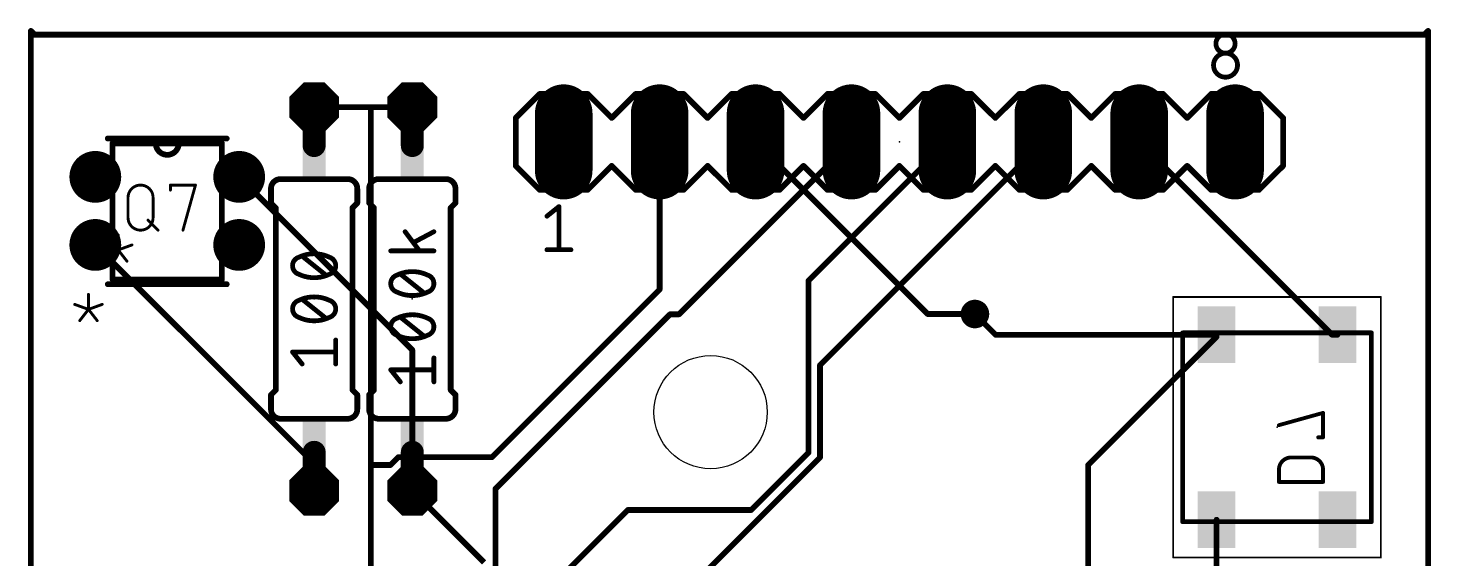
# Model space of a CAD drawing. Extents: x -0.1 to 37.1, y -0.3 to 91.6.
# Drawn here: x -0.08 to 37.08, y 77.51 to 91.58 of the extents above; entities that cross this region are included whole.
import ezdxf

# ---------------------------------------------------------------- set-up
doc = ezdxf.new("R2010")
doc.units = 0
for name, color, linetype in [('1', 12, 'CONTINUOUS'), ('16', 132, 'CONTINUOUS'), ('17', 110, 'CONTINUOUS'), ('18', 110, 'CONTINUOUS'), ('20', 31, 'CONTINUOUS'), ('21', 253, 'CONTINUOUS'), ('22', 253, 'CONTINUOUS'), ('23', 53, 'CONTINUOUS'), ('24', 53, 'CONTINUOUS'), ('26', 253, 'CONTINUOUS'), ('27', 253, 'CONTINUOUS'), ('40', 132, 'CONTINUOUS'), ('51', 253, 'CONTINUOUS'), ('52', 253, 'CONTINUOUS')]:
    doc.layers.add(name, color=color, linetype=linetype)

# ---------------------------------------------------------------- blocks, each defined once
blk = doc.blocks.new('RECT')
blk.add_solid([(-0.5, -0.5), (0.5, -0.5), (-0.5, 0.5), (0.5, 0.5)])
blk = doc.blocks.new('ROUNDP')
at = {"const_width": 0.5}
blk.add_lwpolyline([(0, -0.25, 1), (0, 0.25, 1), (0, -0.25)], format="xyb", dxfattribs=at)
blk = doc.blocks.new('OCTAGONP')
at = {"const_width": 0.5}
blk.add_lwpolyline([(-0.25, -0.1036), (-0.25, 0.1036), (-0.1036, 0.25), (0.1036, 0.25), (0.25, 0.1036), (0.25, -0.1036), (0.1036, -0.25), (-0.1036, -0.25), (-0.25, -0.1036), (-0.25, 0.1036)], dxfattribs=at)
blk = doc.blocks.new('LONGP100')
at = {"const_width": 1}
blk.add_lwpolyline([(-0.5, 0), (0.5, 0)], dxfattribs=at)
at = {"const_width": 0.5}
for points in [[(-0.5, 0.25, 1), (-0.5, -0.25)], [(0.5, -0.25, 1), (0.5, 0.25)]]:
    blk.add_lwpolyline(points, format="xyb", dxfattribs=at)
blk = doc.blocks.new('ROUNDV')
at = {"const_width": 0.5}
blk.add_lwpolyline([(0, -0.25, 1), (0, 0.25, 1), (0, -0.25)], format="xyb", dxfattribs=at)

msp = doc.modelspace()

# ---------------------------------------------------------------- linework, layer by layer
at = {"layer": '1', "const_width": 0.1524}
for points in [[(0, 91.4), (36.9, 91.4)], [(0, 0), (0, 91.4)], [(36.9, 91.4), (37, 91.5)], [(37, 91.5), (37, 0)], [(23.75, 84), (19.19, 88.56)], [(5.515, 87.6334), (10.1, 83.0484)], [(1.705, 85.83), (7.5, 80.035)], [(25, 84), (23.75, 84)], [(10.1, 83.0484), (10.1, 79.32)], [(7.5, 80.035), (7.5, 79.32)]]:
    msp.add_lwpolyline(points, dxfattribs=at)
at = {"layer": '1', "const_width": 0.0762}
for points in [[(0, 91.4381, 1), (0, 91.3619)], [(0.0381, 91.4, 1), (-0.0381, 91.4)], [(36.8731, 91.4269, 1), (36.9269, 91.3731)], [(36.9, 91.3619, 1), (36.9, 91.4381)], [(37.0381, 91.5, 1), (36.9619, 91.5)], [(37.0269, 91.4731, 1), (36.9731, 91.5269)], [(19.2169, 88.5869, 1), (19.1631, 88.5331)], [(5.5419, 87.6603, 1), (5.4881, 87.6065)], [(1.7319, 85.8569, 1), (1.6781, 85.8031)], [(23.75, 84.0381, 1), (23.75, 83.9619)], [(23.7231, 83.9731, 1), (23.7769, 84.0269)], [(25, 83.9619, 1), (25, 84.0381)], [(10.1381, 83.0484, 1), (10.0619, 83.0484)], [(10.0731, 83.0215, 1), (10.1269, 83.0753)], [(7.5381, 80.035, 1), (7.4619, 80.035)], [(7.4731, 80.0081, 1), (7.5269, 80.0619)], [(7.4619, 79.32, 1), (7.5381, 79.32)], [(10.0619, 79.32, 1), (10.1381, 79.32)]]:
    msp.add_lwpolyline(points, format="xyb", dxfattribs=at)
at = {"layer": '16', "const_width": 0.1524}
for points in [[(0.1, 91.4), (0, 91.5)], [(0, 91.5), (0, 0)], [(37, 91.4), (0.1, 91.4)], [(37, 0), (37, 91.4)], [(7.5, 89.48), (9, 89.48)], [(9, 89.48), (10.1, 89.48)], [(9, 80), (9, 89.48)], [(16.65, 88.56), (16.65, 84.65)], [(21.73, 88.56), (17.1622, 83.9922)], [(24.27, 88.56), (20.5922, 84.8822)], [(26.81, 88.56), (20.897, 82.647)], [(34.46, 83.45), (29.35, 88.56)], [(16.65, 84.65), (12.209, 80.209)], [(20.5922, 84.8822), (20.5922, 80.3263)], [(16.9263, 83.9922), (12.3037, 79.3696)], [(17.1622, 83.9922), (16.9263, 83.9922)], [(25.55, 83.45), (25, 84)], [(31.4, 83.45), (25.55, 83.45)], [(28, 80), (31.4, 83.4)], [(31.4, 83.4), (31.4, 83.45)], [(34.6, 83.45), (34.46, 83.45)], [(20.897, 82.647), (20.897, 80.2)], [(9.7318, 80.209), (9.5228, 80)], [(12.209, 80.209), (9.7318, 80.209)], [(20.897, 80.2), (15.18, 74.483)], [(20.5922, 80.3263), (19.0737, 78.8078)], [(9, 76.58), (9, 80)], [(9.5228, 80), (9, 80)], [(28, 74.85), (28, 80)], [(11.9989, 77.4211), (10.1, 79.32)], [(12.3037, 79.3696), (12.3037, 53)], [(15.8078, 78.8078), (13, 76)], [(19.0737, 78.8078), (15.8078, 78.8078)], [(31.4, 78.55), (31.4, 76.6)]]:
    msp.add_lwpolyline(points, dxfattribs=at)
at = {"layer": '16', "const_width": 0.0762}
for points in [[(0.0381, 91.5, 1), (-0.0381, 91.5)], [(0.0269, 91.5269, 1), (-0.0269, 91.4731)], [(0.1, 91.4381, 1), (0.1, 91.3619)], [(0.0731, 91.3731, 1), (0.1269, 91.4269)], [(37.0381, 91.4, 1), (36.9619, 91.4)], [(37, 91.3619, 1), (37, 91.4381)], [(7.5, 89.5181, 1), (7.5, 89.4419)], [(9, 89.5181, 1), (9, 89.4419)], [(9.0381, 89.48, 1), (8.9619, 89.48)], [(9, 89.4419, 1), (9, 89.5181)], [(10.1, 89.4419, 1), (10.1, 89.5181)], [(16.6881, 88.56, 1), (16.6119, 88.56)], [(21.7569, 88.5331, 1), (21.7031, 88.5869)], [(24.2969, 88.5331, 1), (24.2431, 88.5869)], [(26.8369, 88.5331, 1), (26.7831, 88.5869)], [(29.3769, 88.5869, 1), (29.3231, 88.5331)], [(16.6769, 84.6231, 1), (16.6231, 84.6769)], [(20.6303, 84.8822, 1), (20.5541, 84.8822)], [(20.5653, 84.9091, 1), (20.6191, 84.8553)], [(16.6119, 84.65, 1), (16.6881, 84.65)], [(16.9263, 84.0303, 1), (16.9263, 83.9541)], [(16.9532, 83.9653, 1), (16.8993, 84.0191)], [(17.1353, 84.0191, 1), (17.1891, 83.9653)], [(17.1622, 83.9541, 1), (17.1622, 84.0303)], [(25.0269, 84.0269, 1), (24.9731, 83.9731)], [(25.55, 83.4881, 1), (25.55, 83.4119)], [(25.5231, 83.4231, 1), (25.5769, 83.4769)], [(31.4381, 83.45, 1), (31.3619, 83.45)], [(31.3619, 83.4, 1), (31.4381, 83.4)], [(31.4269, 83.3731, 1), (31.3731, 83.4269)], [(31.4, 83.4119, 1), (31.4, 83.4881)], [(34.46, 83.4881, 1), (34.46, 83.4119)], [(34.4331, 83.4231, 1), (34.4869, 83.4769)], [(34.6, 83.4119, 1), (34.6, 83.4881)], [(20.9351, 82.647, 1), (20.8589, 82.647)], [(20.8701, 82.6739, 1), (20.9239, 82.6201)], [(9.7318, 80.2471, 1), (9.7318, 80.1709)], [(9.7587, 80.1821, 1), (9.7048, 80.2359)], [(12.1821, 80.2359, 1), (12.2359, 80.1821)], [(12.209, 80.1709, 1), (12.209, 80.2471)], [(20.5541, 80.3263, 1), (20.6303, 80.3263)], [(20.6191, 80.2993, 1), (20.5653, 80.3532)], [(20.9239, 80.1731, 1), (20.8701, 80.227)], [(9.0381, 80, 1), (8.9619, 80)], [(9, 80.0381, 1), (9, 79.9619)], [(8.9619, 80, 1), (9.0381, 80)], [(9.4958, 80.0269, 1), (9.5497, 79.9731)], [(9.5228, 79.9619, 1), (9.5228, 80.0381)], [(20.8589, 80.2, 1), (20.9351, 80.2)], [(28.0381, 80, 1), (27.9619, 80)], [(27.9731, 80.0269, 1), (28.0269, 79.9731)], [(10.1269, 79.3469, 1), (10.0731, 79.2931)], [(12.3418, 79.3696, 1), (12.2656, 79.3696)], [(12.2768, 79.3966, 1), (12.3306, 79.3427)], [(15.8078, 78.8459, 1), (15.8078, 78.7697)], [(15.8347, 78.7809, 1), (15.7809, 78.8347)], [(19.0468, 78.8347, 1), (19.1007, 78.7809)], [(19.0737, 78.7697, 1), (19.0737, 78.8459)], [(31.4381, 78.55, 1), (31.3619, 78.55)]]:
    msp.add_lwpolyline(points, format="xyb", dxfattribs=at)
at = {"layer": '20'}
for p, q in [((37, 91.4), (0, 91.4)), ((0, 91.4), (0, 0)), ((37, 0), (37, 91.4))]:
    msp.add_line(p, q, dxfattribs=at)
msp.add_circle((18, 81.4), 1.5, dxfattribs=at)
at = {"layer": '21'}
for points, const_width in [([(31.89, 91.1635, 1), (31.382, 91.1635)], 0.127), ([(31.382, 91.1635, 1), (31.89, 91.1635)], 0.127), ([(31.4138, 91.1635, 1), (31.3503, 91.1635)], 0.0635), ([(31.3503, 91.1635, 1), (31.4138, 91.1635)], 0.0635), ([(31.9217, 91.1635, 1), (31.8583, 91.1635)], 0.0635), ([(31.8583, 91.1635, 1), (31.9217, 91.1635)], 0.0635), ([(31.9535, 90.592, 1), (31.3185, 90.592)], 0.127), ([(31.3185, 90.592, 1), (31.9535, 90.592)], 0.127), ([(31.3502, 90.592, 1), (31.2868, 90.592)], 0.0635), ([(31.9853, 90.592, 1), (31.9218, 90.592)], 0.0635), ([(31.2868, 90.592, 1), (31.3502, 90.592)], 0.0635), ([(31.9218, 90.592, 1), (31.9853, 90.592)], 0.0635), ([(13.475, 89.8681, 1), (13.475, 89.7919)], 0.0762), ([(13.5019, 89.8031, 1), (13.4481, 89.8569)], 0.0762), ([(14.7719, 89.8569, 1), (14.7181, 89.8031)], 0.0762), ([(14.745, 89.7919, 1), (14.745, 89.8681)], 0.0762), ([(16.015, 89.8681, 1), (16.015, 89.7919)], 0.0762), ([(16.0419, 89.8031, 1), (15.9881, 89.8569)], 0.0762), ([(17.3119, 89.8569, 1), (17.2581, 89.8031)], 0.0762), ([(17.285, 89.7919, 1), (17.285, 89.8681)], 0.0762), ([(18.555, 89.8681, 1), (18.555, 89.7919)], 0.0762), ([(18.5819, 89.8031, 1), (18.5281, 89.8569)], 0.0762), ([(19.8519, 89.8569, 1), (19.7981, 89.8031)], 0.0762), ([(19.825, 89.7919, 1), (19.825, 89.8681)], 0.0762), ([(21.095, 89.8681, 1), (21.095, 89.7919)], 0.0762), ([(21.1219, 89.8031, 1), (21.0681, 89.8569)], 0.0762), ([(22.3919, 89.8569, 1), (22.3381, 89.8031)], 0.0762), ([(22.365, 89.7919, 1), (22.365, 89.8681)], 0.0762), ([(23.635, 89.8681, 1), (23.635, 89.7919)], 0.0762), ([(23.6619, 89.8031, 1), (23.6081, 89.8569)], 0.0762), ([(24.9319, 89.8569, 1), (24.8781, 89.8031)], 0.0762), ([(24.905, 89.7919, 1), (24.905, 89.8681)], 0.0762), ([(26.175, 89.8681, 1), (26.175, 89.7919)], 0.0762), ([(26.2019, 89.8031, 1), (26.1481, 89.8569)], 0.0762), ([(27.4719, 89.8569, 1), (27.4181, 89.8031)], 0.0762), ([(27.445, 89.7919, 1), (27.445, 89.8681)], 0.0762), ([(28.715, 89.8681, 1), (28.715, 89.7919)], 0.0762), ([(28.7419, 89.8031, 1), (28.6881, 89.8569)], 0.0762), ([(30.0119, 89.8569, 1), (29.9581, 89.8031)], 0.0762), ([(29.985, 89.7919, 1), (29.985, 89.8681)], 0.0762), ([(31.255, 89.8681, 1), (31.255, 89.7919)], 0.0762), ([(31.2819, 89.8031, 1), (31.2281, 89.8569)], 0.0762), ([(32.5519, 89.8569, 1), (32.4981, 89.8031)], 0.0762), ([(32.525, 89.7919, 1), (32.525, 89.8681)], 0.0762), ([(12.8781, 89.195, 1), (12.8019, 89.195)], 0.0762), ([(12.8131, 89.2219, 1), (12.8669, 89.1681)], 0.0762), ([(15.3531, 89.2219, 1), (15.4069, 89.1681)], 0.0762), ([(15.3531, 89.1681, 1), (15.4069, 89.2219)], 0.0762), ([(17.8931, 89.2219, 1), (17.9469, 89.1681)], 0.0762), ([(17.8931, 89.1681, 1), (17.9469, 89.2219)], 0.0762), ([(20.4331, 89.2219, 1), (20.4869, 89.1681)], 0.0762), ([(20.4331, 89.1681, 1), (20.4869, 89.2219)], 0.0762), ([(22.9731, 89.2219, 1), (23.0269, 89.1681)], 0.0762), ([(22.9731, 89.1681, 1), (23.0269, 89.2219)], 0.0762), ([(25.5131, 89.2219, 1), (25.5669, 89.1681)], 0.0762), ([(25.5131, 89.1681, 1), (25.5669, 89.2219)], 0.0762), ([(28.0531, 89.2219, 1), (28.1069, 89.1681)], 0.0762), ([(28.0531, 89.1681, 1), (28.1069, 89.2219)], 0.0762), ([(30.5931, 89.2219, 1), (30.6469, 89.1681)], 0.0762), ([(30.5931, 89.1681, 1), (30.6469, 89.2219)], 0.0762), ([(33.1981, 89.195, 1), (33.1219, 89.195)], 0.0762), ([(33.1331, 89.1681, 1), (33.1869, 89.2219)], 0.0762), ([(2.0352, 88.6875, 1), (2.0352, 88.6113)], 0.0762), ([(5.1848, 88.6113, 1), (5.1848, 88.6875)], 0.0762), ([(12.8019, 87.925, 1), (12.8781, 87.925)], 0.0762), ([(12.8669, 87.9519, 1), (12.8131, 87.8981)], 0.0762), ([(15.4069, 87.9519, 1), (15.3531, 87.8981)], 0.0762), ([(15.4069, 87.8981, 1), (15.3531, 87.9519)], 0.0762), ([(17.9469, 87.9519, 1), (17.8931, 87.8981)], 0.0762), ([(17.9469, 87.8981, 1), (17.8931, 87.9519)], 0.0762), ([(20.4869, 87.9519, 1), (20.4331, 87.8981)], 0.0762), ([(20.4869, 87.8981, 1), (20.4331, 87.9519)], 0.0762), ([(23.0269, 87.9519, 1), (22.9731, 87.8981)], 0.0762), ([(23.0269, 87.8981, 1), (22.9731, 87.9519)], 0.0762), ([(25.5669, 87.9519, 1), (25.5131, 87.8981)], 0.0762), ([(25.5669, 87.8981, 1), (25.5131, 87.9519)], 0.0762), ([(28.1069, 87.9519, 1), (28.0531, 87.8981)], 0.0762), ([(28.1069, 87.8981, 1), (28.0531, 87.9519)], 0.0762), ([(30.6469, 87.9519, 1), (30.5931, 87.8981)], 0.0762), ([(30.6469, 87.8981, 1), (30.5931, 87.9519)], 0.0762), ([(33.1219, 87.925, 1), (33.1981, 87.925)], 0.0762), ([(33.1869, 87.8981, 1), (33.1331, 87.9519)], 0.0762), ([(6.611, 87.575, 0.4142), (6.357, 87.321)], 0.1524), ([(6.3951, 87.321, 1), (6.3189, 87.321)], 0.0762), ([(6.3189, 87.321, 1), (6.3951, 87.321)], 0.0762), ([(6.611, 87.6131, 1), (6.611, 87.5369)], 0.0762), ([(6.611, 87.5369, 1), (6.611, 87.6131)], 0.0762), ([(8.643, 87.321, 0.4142), (8.389, 87.575)], 0.1524), ([(8.389, 87.6131, 1), (8.389, 87.5369)], 0.0762), ([(8.389, 87.5369, 1), (8.389, 87.6131)], 0.0762), ([(8.6811, 87.321, 1), (8.6049, 87.321)], 0.0762), ([(8.6049, 87.321, 1), (8.6811, 87.321)], 0.0762), ([(9.211, 87.575, 0.4142), (8.957, 87.321)], 0.1524), ([(8.9951, 87.321, 1), (8.9189, 87.321)], 0.0762), ([(8.9189, 87.321, 1), (8.9951, 87.321)], 0.0762), ([(9.211, 87.6131, 1), (9.211, 87.5369)], 0.0762), ([(9.211, 87.5369, 1), (9.211, 87.6131)], 0.0762), ([(11.243, 87.321, 0.4142), (10.989, 87.575)], 0.1524), ([(10.989, 87.6131, 1), (10.989, 87.5369)], 0.0762), ([(10.989, 87.5369, 1), (10.989, 87.6131)], 0.0762), ([(11.2811, 87.321, 1), (11.2049, 87.321)], 0.0762), ([(11.2049, 87.321, 1), (11.2811, 87.321)], 0.0762), ([(13.475, 87.3281, 1), (13.475, 87.2519)], 0.0762), ([(13.4481, 87.2631, 1), (13.5019, 87.3169)], 0.0762), ([(14.7181, 87.3169, 1), (14.7719, 87.2631)], 0.0762), ([(14.745, 87.2519, 1), (14.745, 87.3281)], 0.0762), ([(16.015, 87.3281, 1), (16.015, 87.2519)], 0.0762), ([(15.9881, 87.2631, 1), (16.0419, 87.3169)], 0.0762), ([(17.2581, 87.3169, 1), (17.3119, 87.2631)], 0.0762), ([(17.285, 87.2519, 1), (17.285, 87.3281)], 0.0762), ([(18.555, 87.3281, 1), (18.555, 87.2519)], 0.0762), ([(18.5281, 87.2631, 1), (18.5819, 87.3169)], 0.0762), ([(19.7981, 87.3169, 1), (19.8519, 87.2631)], 0.0762), ([(19.825, 87.2519, 1), (19.825, 87.3281)], 0.0762), ([(21.095, 87.3281, 1), (21.095, 87.2519)], 0.0762), ([(21.0681, 87.2631, 1), (21.1219, 87.3169)], 0.0762), ([(22.3381, 87.3169, 1), (22.3919, 87.2631)], 0.0762), ([(22.365, 87.2519, 1), (22.365, 87.3281)], 0.0762), ([(23.635, 87.3281, 1), (23.635, 87.2519)], 0.0762), ([(23.6081, 87.2631, 1), (23.6619, 87.3169)], 0.0762), ([(24.8781, 87.3169, 1), (24.9319, 87.2631)], 0.0762), ([(24.905, 87.2519, 1), (24.905, 87.3281)], 0.0762), ([(26.175, 87.3281, 1), (26.175, 87.2519)], 0.0762), ([(26.1481, 87.2631, 1), (26.2019, 87.3169)], 0.0762), ([(27.4181, 87.3169, 1), (27.4719, 87.2631)], 0.0762), ([(27.445, 87.2519, 1), (27.445, 87.3281)], 0.0762), ([(28.715, 87.3281, 1), (28.715, 87.2519)], 0.0762), ([(28.6881, 87.2631, 1), (28.7419, 87.3169)], 0.0762), ([(29.9581, 87.3169, 1), (30.0119, 87.2631)], 0.0762), ([(29.985, 87.2519, 1), (29.985, 87.3281)], 0.0762), ([(31.255, 87.3281, 1), (31.255, 87.2519)], 0.0762), ([(31.2281, 87.2631, 1), (31.2819, 87.3169)], 0.0762), ([(32.4981, 87.3169, 1), (32.5519, 87.2631)], 0.0762), ([(32.525, 87.2519, 1), (32.525, 87.3281)], 0.0762), ([(6.3189, 86.94, 1), (6.3951, 86.94)], 0.0762), ([(6.3839, 86.9669, 1), (6.3301, 86.9131)], 0.0762), ([(8.6049, 86.94, 1), (8.6811, 86.94)], 0.0762), ([(8.6699, 86.9131, 1), (8.6161, 86.9669)], 0.0762), ([(8.9189, 86.94, 1), (8.9951, 86.94)], 0.0762), ([(8.9839, 86.9669, 1), (8.9301, 86.9131)], 0.0762), ([(11.2049, 86.94, 1), (11.2811, 86.94)], 0.0762), ([(11.2699, 86.9131, 1), (11.2161, 86.9669)], 0.0762), ([(6.5221, 86.813, 1), (6.4459, 86.813)], 0.0762), ([(6.4571, 86.7861, 1), (6.5109, 86.8399)], 0.0762), ([(8.5541, 86.813, 1), (8.4779, 86.813)], 0.0762), ([(8.4891, 86.8399, 1), (8.5429, 86.7861)], 0.0762), ([(9.1221, 86.813, 1), (9.0459, 86.813)], 0.0762), ([(9.0571, 86.7861, 1), (9.1109, 86.8399)], 0.0762), ([(11.1541, 86.813, 1), (11.0779, 86.813)], 0.0762), ([(11.0891, 86.8399, 1), (11.1429, 86.7861)], 0.0762), ([(13.6457, 86.6163, 1), (13.6853, 86.5667)], 0.0635), ([(14.0148, 86.8455, 1), (13.9512, 86.8455)], 0.0635), ([(14.0028, 86.8207, 1), (13.9632, 86.8703)], 0.0635), ([(13.6655, 85.7343, 1), (13.6655, 85.6707)], 0.0635), ([(13.9512, 85.7025, 1), (14.0148, 85.7025)], 0.0635), ([(14.3005, 85.6707, 1), (14.3005, 85.7343)], 0.0635), ([(2.0352, 84.8267, 1), (2.0352, 84.7505)], 0.0762), ([(5.1848, 84.7505, 1), (5.1848, 84.8267)], 0.0762), ([(1.5427, 84.5205, 1), (1.5046, 84.5205)], 0.0381), ([(1.1654, 84.2731, 1), (1.1524, 84.2373)], 0.0381), ([(1.5046, 84.1226, 1), (1.5427, 84.1226)], 0.0381), ([(1.5387, 84.1342, 1), (1.5086, 84.1109)], 0.0381), ([(1.5172, 84.1405, 1), (1.5302, 84.1047)], 0.0381), ([(1.5387, 84.1109, 1), (1.5086, 84.1342)], 0.0381), ([(1.5172, 84.1047, 1), (1.5302, 84.1405)], 0.0381), ([(1.895, 84.2373, 1), (1.8819, 84.2731)], 0.0381), ([(1.2765, 83.8358, 1), (1.3066, 83.8124)], 0.0381), ([(1.7408, 83.8124, 1), (1.7708, 83.8358)], 0.0381), ([(6.3951, 81.86, 1), (6.3189, 81.86)], 0.0762), ([(6.3301, 81.8869, 1), (6.3839, 81.8331)], 0.0762), ([(6.4459, 81.987, 1), (6.5221, 81.987)], 0.0762), ([(6.5109, 81.9601, 1), (6.4571, 82.0139)], 0.0762), ([(8.4779, 81.987, 1), (8.5541, 81.987)], 0.0762), ([(8.5429, 82.0139, 1), (8.4891, 81.9601)], 0.0762), ([(8.6811, 81.86, 1), (8.6049, 81.86)], 0.0762), ([(8.6161, 81.8331, 1), (8.6699, 81.8869)], 0.0762), ([(8.9951, 81.86, 1), (8.9189, 81.86)], 0.0762), ([(8.9301, 81.8869, 1), (8.9839, 81.8331)], 0.0762), ([(9.0459, 81.987, 1), (9.1221, 81.987)], 0.0762), ([(9.1109, 81.9601, 1), (9.0571, 82.0139)], 0.0762), ([(11.0779, 81.987, 1), (11.1541, 81.987)], 0.0762), ([(11.1429, 82.0139, 1), (11.0891, 81.9601)], 0.0762), ([(11.2811, 81.86, 1), (11.2049, 81.86)], 0.0762), ([(11.2161, 81.8331, 1), (11.2699, 81.8869)], 0.0762), ([(6.357, 81.479, 0.4142), (6.611, 81.225)], 0.1524), ([(6.3951, 81.479, 1), (6.3189, 81.479)], 0.0762), ([(6.3189, 81.479, 1), (6.3951, 81.479)], 0.0762), ([(8.389, 81.225, 0.4142), (8.643, 81.479)], 0.1524), ([(8.6811, 81.479, 1), (8.6049, 81.479)], 0.0762), ([(8.6049, 81.479, 1), (8.6811, 81.479)], 0.0762), ([(8.957, 81.479, 0.4142), (9.211, 81.225)], 0.1524), ([(8.9951, 81.479, 1), (8.9189, 81.479)], 0.0762), ([(8.9189, 81.479, 1), (8.9951, 81.479)], 0.0762), ([(10.989, 81.225, 0.4142), (11.243, 81.479)], 0.1524), ([(11.2811, 81.479, 1), (11.2049, 81.479)], 0.0762), ([(11.2049, 81.479, 1), (11.2811, 81.479)], 0.0762), ([(6.611, 81.2631, 1), (6.611, 81.1869)], 0.0762), ([(6.611, 81.1869, 1), (6.611, 81.2631)], 0.0762), ([(8.389, 81.2631, 1), (8.389, 81.1869)], 0.0762), ([(8.389, 81.1869, 1), (8.389, 81.2631)], 0.0762), ([(9.211, 81.2631, 1), (9.211, 81.1869)], 0.0762), ([(9.211, 81.1869, 1), (9.211, 81.2631)], 0.0762), ([(10.989, 81.2631, 1), (10.989, 81.1869)], 0.0762), ([(10.989, 81.1869, 1), (10.989, 81.2631)], 0.0762)]:
    msp.add_lwpolyline(points, format="xyb", dxfattribs=dict(at, const_width=const_width))
for points, const_width in [([(13.475, 89.83), (12.84, 89.195)], 0.1524), ([(13.475, 89.83), (14.745, 89.83)], 0.1524), ([(14.745, 89.83), (15.38, 89.195)], 0.1524), ([(15.38, 89.195), (16.015, 89.83)], 0.1524), ([(16.015, 89.83), (17.285, 89.83)], 0.1524), ([(17.285, 89.83), (17.92, 89.195)], 0.1524), ([(17.92, 89.195), (18.555, 89.83)], 0.1524), ([(18.555, 89.83), (19.825, 89.83)], 0.1524), ([(19.825, 89.83), (20.46, 89.195)], 0.1524), ([(21.095, 89.83), (20.46, 89.195)], 0.1524), ([(21.095, 89.83), (22.365, 89.83)], 0.1524), ([(22.365, 89.83), (23, 89.195)], 0.1524), ([(23.635, 89.83), (23, 89.195)], 0.1524), ([(23.635, 89.83), (24.905, 89.83)], 0.1524), ([(24.905, 89.83), (25.54, 89.195)], 0.1524), ([(25.54, 89.195), (26.175, 89.83)], 0.1524), ([(26.175, 89.83), (27.445, 89.83)], 0.1524), ([(27.445, 89.83), (28.08, 89.195)], 0.1524), ([(28.08, 89.195), (28.715, 89.83)], 0.1524), ([(28.715, 89.83), (29.985, 89.83)], 0.1524), ([(29.985, 89.83), (30.62, 89.195)], 0.1524), ([(31.255, 89.83), (30.62, 89.195)], 0.1524), ([(31.255, 89.83), (32.525, 89.83)], 0.1524), ([(32.525, 89.83), (33.16, 89.195)], 0.1524), ([(12.84, 89.195), (12.84, 87.925)], 0.1524), ([(33.16, 89.195), (33.16, 87.925)], 0.1524), ([(5.1848, 88.6494), (2.0352, 88.6494)], 0.1524), ([(12.84, 87.925), (13.475, 87.29)], 0.1524), ([(15.38, 87.925), (14.745, 87.29)], 0.1524), ([(16.015, 87.29), (15.38, 87.925)], 0.1524), ([(17.92, 87.925), (17.285, 87.29)], 0.1524), ([(18.555, 87.29), (17.92, 87.925)], 0.1524), ([(20.46, 87.925), (19.825, 87.29)], 0.1524), ([(20.46, 87.925), (21.095, 87.29)], 0.1524), ([(23, 87.925), (22.365, 87.29)], 0.1524), ([(23, 87.925), (23.635, 87.29)], 0.1524), ([(25.54, 87.925), (24.905, 87.29)], 0.1524), ([(26.175, 87.29), (25.54, 87.925)], 0.1524), ([(28.08, 87.925), (27.445, 87.29)], 0.1524), ([(28.715, 87.29), (28.08, 87.925)], 0.1524), ([(30.62, 87.925), (29.985, 87.29)], 0.1524), ([(30.62, 87.925), (31.255, 87.29)], 0.1524), ([(33.16, 87.925), (32.525, 87.29)], 0.1524), ([(6.357, 87.321), (6.357, 86.94)], 0.1524), ([(6.611, 87.575), (8.389, 87.575)], 0.1524), ([(8.643, 87.321), (8.643, 86.94)], 0.1524), ([(8.957, 87.321), (8.957, 86.94)], 0.1524), ([(10.989, 87.575), (9.211, 87.575)], 0.1524), ([(11.243, 87.321), (11.243, 86.94)], 0.1524), ([(14.745, 87.29), (13.475, 87.29)], 0.1524), ([(17.285, 87.29), (16.015, 87.29)], 0.1524), ([(19.825, 87.29), (18.555, 87.29)], 0.1524), ([(22.365, 87.29), (21.095, 87.29)], 0.1524), ([(24.905, 87.29), (23.635, 87.29)], 0.1524), ([(27.445, 87.29), (26.175, 87.29)], 0.1524), ([(29.985, 87.29), (28.715, 87.29)], 0.1524), ([(32.525, 87.29), (31.255, 87.29)], 0.1524), ([(6.484, 86.813), (6.357, 86.94)], 0.1524), ([(8.516, 86.813), (8.643, 86.94)], 0.1524), ([(9.084, 86.813), (8.957, 86.94)], 0.1524), ([(11.116, 86.813), (11.243, 86.94)], 0.1524), ([(6.484, 81.987), (6.484, 86.813)], 0.1524), ([(8.516, 81.987), (8.516, 86.813)], 0.1524), ([(9.084, 86.813), (9.084, 81.987)], 0.1524), ([(11.116, 86.813), (11.116, 81.987)], 0.1524), ([(13.6655, 86.5915), (13.983, 86.8455)], 0.127), ([(13.983, 86.8455), (13.983, 85.7025)], 0.127), ([(13.6655, 85.7025), (14.3005, 85.7025)], 0.127), ([(2.0352, 84.7886), (5.1848, 84.7886)], 0.1524), ([(1.5237, 84.5205), (1.5237, 84.1226)], 0.0762), ([(1.5237, 84.1226), (1.1589, 84.2552)], 0.0762), ([(1.2915, 83.8241), (1.5237, 84.1226)], 0.0762), ([(1.5237, 84.1226), (1.8884, 84.2552)], 0.0762), ([(1.5237, 84.1226), (1.7558, 83.8241)], 0.0762), ([(6.484, 81.987), (6.357, 81.86)], 0.1524), ([(6.357, 81.479), (6.357, 81.86)], 0.1524), ([(8.516, 81.987), (8.643, 81.86)], 0.1524), ([(8.643, 81.479), (8.643, 81.86)], 0.1524), ([(9.084, 81.987), (8.957, 81.86)], 0.1524), ([(8.957, 81.479), (8.957, 81.86)], 0.1524), ([(11.116, 81.987), (11.243, 81.86)], 0.1524), ([(11.243, 81.479), (11.243, 81.86)], 0.1524), ([(6.611, 81.225), (8.389, 81.225)], 0.1524), ([(10.989, 81.225), (9.211, 81.225)], 0.1524)]:
    msp.add_lwpolyline(points, dxfattribs=dict(at, const_width=const_width))
at = {"layer": '22', "const_width": 0.127}
for points in [[(30.5, 78.5), (30.5, 83.5)], [(32.2135, 83.5), (33.7865, 83.5)], [(35.5, 83.5), (35.5, 78.5)], [(32.2135, 78.5), (33.7865, 78.5)]]:
    msp.add_lwpolyline(points, dxfattribs=at)
at = {"layer": '22', "const_width": 0.0635}
for points in [[(30.5317, 83.5, 1), (30.4683, 83.5)], [(32.2135, 83.5318, 1), (32.2135, 83.4682)], [(33.7865, 83.4682, 1), (33.7865, 83.5318)], [(35.5318, 83.5, 1), (35.4682, 83.5)], [(30.4683, 78.5, 1), (30.5317, 78.5)], [(32.2135, 78.5318, 1), (32.2135, 78.4682)], [(33.7865, 78.4682, 1), (33.7865, 78.5318)], [(35.4682, 78.5, 1), (35.5318, 78.5)]]:
    msp.add_lwpolyline(points, format="xyb", dxfattribs=at)
at = {"layer": '23'}
for p in [(23, 88.56), (1.705, 85.83), (7.5, 84.4), (10.1, 84.4)]:
    msp.add_point(p, dxfattribs=at)
at = {"layer": '24'}
msp.add_point((33, 81), dxfattribs=at)
at = {"layer": '26', "const_width": 0.1016}
for points in [[(34.2192, 81.381), (33.0508, 81.0564)], [(34.2192, 80.7319), (34.2192, 81.381)], [(34.0894, 80.7319), (34.2192, 80.7319)], [(33.8946, 80.1999), (33.3754, 80.1999)], [(33.0508, 79.8754), (33.0508, 79.5508)], [(34.2192, 79.5508), (34.2192, 79.8754)], [(33.0508, 79.5508), (34.2192, 79.5508)]]:
    msp.add_lwpolyline(points, dxfattribs=at)
at = {"layer": '26'}
for points, const_width in [([(34.2446, 81.381, 1), (34.1938, 81.381)], 0.0508), ([(34.226, 81.3565, 1), (34.2124, 81.4055)], 0.0508), ([(33.044, 81.0809, 1), (33.0576, 81.032)], 0.0508), ([(34.0894, 80.7573, 1), (34.0894, 80.7065)], 0.0508), ([(34.1938, 80.7319, 1), (34.2446, 80.7319)], 0.0508), ([(34.2192, 80.7065, 1), (34.2192, 80.7573)], 0.0508), ([(33.3754, 80.1999, 0.4142), (33.0508, 79.8754)], 0.1016), ([(33.3754, 80.2253, 1), (33.3754, 80.1745)], 0.0508), ([(33.3754, 80.1745, 1), (33.3754, 80.2253)], 0.0508), ([(34.2192, 79.8754, 0.4142), (33.8946, 80.1999)], 0.1016), ([(33.8946, 80.2253, 1), (33.8946, 80.1745)], 0.0508), ([(33.8946, 80.1745, 1), (33.8946, 80.2253)], 0.0508), ([(33.0762, 79.8754, 1), (33.0254, 79.8754)], 0.0508), ([(33.0254, 79.8754, 1), (33.0762, 79.8754)], 0.0508), ([(34.2446, 79.8754, 1), (34.1938, 79.8754)], 0.0508), ([(34.1938, 79.8754, 1), (34.2446, 79.8754)], 0.0508), ([(33.0508, 79.5762, 1), (33.0508, 79.5254)], 0.0508), ([(33.0254, 79.5508, 1), (33.0762, 79.5508)], 0.0508), ([(34.1938, 79.5508, 1), (34.2446, 79.5508)], 0.0508), ([(34.2192, 79.5254, 1), (34.2192, 79.5762)], 0.0508)]:
    msp.add_lwpolyline(points, format="xyb", dxfattribs=dict(at, const_width=const_width))
at = {"layer": '27'}
for points, const_width in [([(3.2347, 87.0843, 1), (2.5715, 87.0843)], 0.0762), ([(3.7133, 87.4159, 1), (3.6752, 87.4159)], 0.0381), ([(3.6942, 87.435, 1), (3.6942, 87.3969)], 0.0381), ([(4.3758, 87.4108, 1), (4.3391, 87.421)], 0.0381), ([(4.3575, 87.3969, 1), (4.3575, 87.435)], 0.0381), ([(2.5906, 87.0843, 1), (2.5525, 87.0843)], 0.0381), ([(2.5525, 87.0843, 1), (2.5906, 87.0843)], 0.0381), ([(3.2538, 87.0843, 1), (3.2157, 87.0843)], 0.0381), ([(3.2157, 87.0843, 1), (3.2538, 87.0843)], 0.0381), ([(3.6752, 87.2833, 1), (3.7133, 87.2833)], 0.0381), ([(2.5905, 86.5537, 1), (2.5524, 86.5537)], 0.0381), ([(2.5715, 86.5537, 1), (3.2347, 86.5537)], 0.0762), ([(2.5525, 86.5537, 1), (2.5906, 86.5537)], 0.0381), ([(3.2538, 86.5537, 1), (3.2157, 86.5537)], 0.0381), ([(3.2157, 86.5537, 1), (3.2538, 86.5537)], 0.0381), ([(3.1155, 86.5009, 1), (3.0886, 86.4739)], 0.0381), ([(3.3539, 86.2086, 1), (3.3808, 86.2356)], 0.0381), ([(4.0075, 86.2272, 1), (4.0442, 86.217)], 0.0381), ([(9.9349, 86.1996, 1), (9.8841, 86.1615)], 0.0635), ([(10.6864, 86.1525, 1), (10.6566, 86.2086)], 0.0635), ([(10.1169, 85.9228, 1), (10.1466, 85.8667)], 0.0635), ([(7.0873, 85.5019, 0.3205), (6.9285, 85.2796)], 0.127), ([(7.0733, 85.5304, 1), (7.1012, 85.4733)], 0.0635), ([(7.5, 85.5971, 0.1139), (7.0873, 85.5019)], 0.127), ([(7.0975, 85.4718, 1), (7.077, 85.5319)], 0.0635), ([(7.2023, 85.5584, 1), (7.1627, 85.5088)], 0.0635), ([(7.9127, 85.5019, 0.1139), (7.5, 85.5971)], 0.127), ([(7.5, 85.6288, 1), (7.5, 85.5653)], 0.0635), ([(7.5, 85.5653, 1), (7.5, 85.6288)], 0.0635), ([(8.0715, 85.2796, 0.3205), (7.9127, 85.5019)], 0.127), ([(7.923, 85.5319, 1), (7.9025, 85.4718)], 0.0635), ([(7.8988, 85.4733, 1), (7.9267, 85.5304)], 0.0635), ([(9.5285, 85.7043, 1), (9.5285, 85.6408)], 0.0635), ([(10.2651, 85.6535, 1), (10.3159, 85.6916)], 0.0635), ([(10.6715, 85.6408, 1), (10.6715, 85.7043)], 0.0635), ([(6.9285, 85.2796, 0.3205), (7.0873, 85.0573)], 0.127), ([(6.9603, 85.2796, 1), (6.8968, 85.2796)], 0.0635), ([(6.8968, 85.2796, 1), (6.9603, 85.2796)], 0.0635), ([(7.1012, 85.0859, 1), (7.0733, 85.0288)], 0.0635), ([(7.0873, 85.0573, 0.1139), (7.5, 84.9621)], 0.127), ([(7.077, 85.0273, 1), (7.0975, 85.0874)], 0.0635), ([(7.5, 84.9621, 0.1139), (7.9127, 85.0573)], 0.127), ([(7.7977, 85.0008, 1), (7.8373, 85.0504)], 0.0635), ([(7.9127, 85.0573, 0.3205), (8.0715, 85.2796)], 0.127), ([(7.9025, 85.0874, 1), (7.923, 85.0273)], 0.0635), ([(7.9267, 85.0288, 1), (7.8988, 85.0859)], 0.0635), ([(8.1033, 85.2796, 1), (8.0397, 85.2796)], 0.0635), ([(8.0397, 85.2796, 1), (8.1033, 85.2796)], 0.0635), ([(9.6873, 85.0286, 0.3205), (9.5285, 84.8064)], 0.127), ([(9.6733, 85.0572, 1), (9.7012, 85.0001)], 0.0635), ([(10.1, 85.1239, 0.1139), (9.6873, 85.0286)], 0.127), ([(9.6975, 84.9986, 1), (9.677, 85.0587)], 0.0635), ([(9.8023, 85.0852, 1), (9.7627, 85.0356)], 0.0635), ([(10.5128, 85.0286, 0.1139), (10.1, 85.1239)], 0.127), ([(10.1, 85.1557, 1), (10.1, 85.0922)], 0.0635), ([(10.1, 85.0922, 1), (10.1, 85.1557)], 0.0635), ([(10.523, 85.0587, 1), (10.5025, 84.9986)], 0.0635), ([(10.6715, 84.8064, 0.3205), (10.5128, 85.0286)], 0.127), ([(10.4988, 85.0001, 1), (10.5267, 85.0572)], 0.0635), ([(7.5, 84.9939, 1), (7.5, 84.9304)], 0.0635), ([(7.5, 84.9304, 1), (7.5, 84.9939)], 0.0635), ([(9.5285, 84.8064, 0.3205), (9.6873, 84.5842)], 0.127), ([(9.5603, 84.8064, 1), (9.4968, 84.8064)], 0.0635), ([(9.4968, 84.8064, 1), (9.5603, 84.8064)], 0.0635), ([(10.5128, 84.5842, 0.3205), (10.6715, 84.8064)], 0.127), ([(10.7033, 84.8064, 1), (10.6397, 84.8064)], 0.0635), ([(10.6397, 84.8064, 1), (10.7033, 84.8064)], 0.0635), ([(7.0873, 84.3589, 0.3205), (6.9285, 84.1366)], 0.127), ([(7.0733, 84.3874, 1), (7.1012, 84.3303)], 0.0635), ([(7.5, 84.4541, 0.1139), (7.0873, 84.3589)], 0.127), ([(7.0975, 84.3288, 1), (7.077, 84.3889)], 0.0635), ([(7.2023, 84.4154, 1), (7.1627, 84.3658)], 0.0635), ([(7.5, 84.4859, 1), (7.5, 84.4224)], 0.0635), ([(7.9127, 84.3589, 0.1139), (7.5, 84.4541)], 0.127), ([(7.5, 84.4224, 1), (7.5, 84.4859)], 0.0635), ([(8.0715, 84.1366, 0.3205), (7.9127, 84.3589)], 0.127), ([(7.923, 84.3889, 1), (7.9025, 84.3288)], 0.0635), ([(7.8988, 84.3303, 1), (7.9267, 84.3874)], 0.0635), ([(9.7012, 84.6127, 1), (9.6733, 84.5556)], 0.0635), ([(9.6873, 84.5842, 0.1139), (10.1, 84.4889)], 0.127), ([(9.677, 84.5541, 1), (9.6975, 84.6142)], 0.0635), ([(10.1, 84.5207, 1), (10.1, 84.4571)], 0.0635), ([(10.1, 84.4889, 0.1139), (10.5128, 84.5842)], 0.127), ([(10.1, 84.4571, 1), (10.1, 84.5207)], 0.0635), ([(10.3977, 84.5276, 1), (10.4373, 84.5772)], 0.0635), ([(10.5025, 84.6142, 1), (10.523, 84.5541)], 0.0635), ([(10.5267, 84.5556, 1), (10.4988, 84.6127)], 0.0635), ([(6.9285, 84.1366, 0.3205), (7.0873, 83.9143)], 0.127), ([(6.9603, 84.1366, 1), (6.8968, 84.1366)], 0.0635), ([(6.8968, 84.1366, 1), (6.9603, 84.1366)], 0.0635), ([(7.1012, 83.9429, 1), (7.0733, 83.8858)], 0.0635), ([(7.0873, 83.9143, 0.1139), (7.5, 83.8191)], 0.127), ([(7.077, 83.8843, 1), (7.0975, 83.9444)], 0.0635), ([(7.5, 83.8191, 0.1139), (7.9127, 83.9143)], 0.127), ([(7.9127, 83.9143, 0.3205), (8.0715, 84.1366)], 0.127), ([(7.9025, 83.9444, 1), (7.923, 83.8843)], 0.0635), ([(7.9267, 83.8858, 1), (7.8988, 83.9429)], 0.0635), ([(8.1033, 84.1366, 1), (8.0397, 84.1366)], 0.0635), ([(8.0397, 84.1366, 1), (8.1033, 84.1366)], 0.0635), ([(10.1, 83.9809, 0.1139), (9.6873, 83.8856)], 0.127), ([(9.8023, 83.9422, 1), (9.7627, 83.8926)], 0.0635), ([(10.5128, 83.8856, 0.1139), (10.1, 83.9809)], 0.127), ([(10.1, 84.0127, 1), (10.1, 83.9492)], 0.0635), ([(10.1, 83.9492, 1), (10.1, 84.0127)], 0.0635), ([(7.5, 83.8509, 1), (7.5, 83.7874)], 0.0635), ([(7.5, 83.7874, 1), (7.5, 83.8509)], 0.0635), ([(7.7977, 83.8578, 1), (7.8373, 83.9074)], 0.0635), ([(9.6873, 83.8856, 0.3205), (9.5285, 83.6634)], 0.127), ([(9.5285, 83.6634, 0.3205), (9.6873, 83.4412)], 0.127), ([(9.5603, 83.6634, 1), (9.4968, 83.6634)], 0.0635), ([(9.4968, 83.6634, 1), (9.5603, 83.6634)], 0.0635), ([(9.6733, 83.9142, 1), (9.7012, 83.8571)], 0.0635), ([(9.6975, 83.8556, 1), (9.677, 83.9157)], 0.0635), ([(10.523, 83.9157, 1), (10.5025, 83.8556)], 0.0635), ([(10.6715, 83.6634, 0.3205), (10.5128, 83.8856)], 0.127), ([(10.5128, 83.4412, 0.3205), (10.6715, 83.6634)], 0.127), ([(10.4988, 83.8571, 1), (10.5267, 83.9142)], 0.0635), ([(10.7033, 83.6634, 1), (10.6397, 83.6634)], 0.0635), ([(10.6397, 83.6634, 1), (10.7033, 83.6634)], 0.0635), ([(8.1033, 83.3111, 1), (8.0397, 83.3111)], 0.0635), ([(9.7012, 83.4697, 1), (9.6733, 83.4126)], 0.0635), ([(9.6873, 83.4412, 0.1139), (10.1, 83.3459)], 0.127), ([(9.677, 83.4111, 1), (9.6975, 83.4712)], 0.0635), ([(10.1, 83.3777, 1), (10.1, 83.3141)], 0.0635), ([(10.1, 83.3459, 0.1139), (10.5128, 83.4412)], 0.127), ([(10.1, 83.3141, 1), (10.1, 83.3777)], 0.0635), ([(10.3977, 83.3846, 1), (10.4373, 83.4342)], 0.0635), ([(10.5025, 83.4712, 1), (10.523, 83.4111)], 0.0635), ([(10.5267, 83.4126, 1), (10.4988, 83.4697)], 0.0635), ([(6.9285, 83.0254, 1), (6.9285, 82.9618)], 0.0635), ([(6.9533, 83.0134, 1), (6.9037, 82.9738)], 0.0635), ([(8.0715, 82.9618, 1), (8.0715, 83.0254)], 0.0635), ([(10.7033, 82.8379, 1), (10.6397, 82.8379)], 0.0635), ([(7.1577, 82.6563, 1), (7.2073, 82.6959)], 0.0635), ([(8.0397, 82.6761, 1), (8.1033, 82.6761)], 0.0635), ([(9.5285, 82.5522, 1), (9.5285, 82.4887)], 0.0635), ([(9.5533, 82.5402, 1), (9.5037, 82.5006)], 0.0635), ([(10.6715, 82.4887, 1), (10.6715, 82.5522)], 0.0635), ([(9.7577, 82.1831, 1), (9.8073, 82.2227)], 0.0635), ([(10.6397, 82.2029, 1), (10.7033, 82.2029)], 0.0635)]:
    msp.add_lwpolyline(points, format="xyb", dxfattribs=dict(at, const_width=const_width))
for points, const_width in [([(3.6942, 87.2833), (3.6942, 87.4159)], 0.0762), ([(3.6942, 87.4159), (4.3575, 87.4159)], 0.0762), ([(4.3575, 87.4159), (4.0258, 86.2221)], 0.0762), ([(2.5715, 86.5537), (2.5715, 87.0843)], 0.0762), ([(3.2347, 87.0843), (3.2347, 86.5537)], 0.0762), ([(3.1021, 86.4874), (3.3674, 86.2221)], 0.0762), ([(9.9095, 86.1805), (10.2905, 85.6725)], 0.127), ([(10.6715, 86.1805), (10.1318, 85.8948)], 0.127), ([(7.8175, 85.0256), (7.1825, 85.5336)], 0.127), ([(10.6715, 85.6725), (9.5285, 85.6725)], 0.127), ([(10.4175, 84.5524), (9.7825, 85.0604)], 0.127), ([(7.8175, 83.8826), (7.1825, 84.3906)], 0.127), ([(10.4175, 83.4094), (9.7825, 83.9174)], 0.127), ([(8.0715, 82.6761), (8.0715, 83.3111)], 0.127), ([(7.1825, 82.6761), (6.9285, 82.9936)], 0.127), ([(6.9285, 82.9936), (8.0715, 82.9936)], 0.127), ([(10.6715, 82.2029), (10.6715, 82.8379)], 0.127), ([(9.7825, 82.2029), (9.5285, 82.5204)], 0.127), ([(9.5285, 82.5204), (10.6715, 82.5204)], 0.127)]:
    msp.add_lwpolyline(points, dxfattribs=dict(at, const_width=const_width))
at = {"layer": '40', "const_width": 0.05}
for points in [[(35.75, 84.45), (30.25, 84.45)], [(30.25, 84.45), (30.25, 77.55)], [(35.75, 77.55), (35.75, 84.45)], [(30.25, 77.55), (35.75, 77.55)]]:
    msp.add_lwpolyline(points, dxfattribs=at)
at = {"layer": '40', "const_width": 0.025}
for points in [[(30.25, 84.4625, 1), (30.25, 84.4375)], [(30.2625, 84.45, 1), (30.2375, 84.45)], [(35.7625, 84.45, 1), (35.7375, 84.45)], [(35.75, 84.4375, 1), (35.75, 84.4625)], [(30.25, 77.5625, 1), (30.25, 77.5375)], [(30.2375, 77.55, 1), (30.2625, 77.55)], [(35.7375, 77.55, 1), (35.7625, 77.55)], [(35.75, 77.5375, 1), (35.75, 77.5625)]]:
    msp.add_lwpolyline(points, format="xyb", dxfattribs=at)
at = {"layer": '51'}
for points, const_width in [([(7.5, 89.48), (7.5, 88.464)], 0.6096), ([(10.1, 89.48), (10.1, 88.464)], 0.6096), ([(3.3052, 88.5224), (2.1622, 88.5224)], 0.1524), ([(2.1622, 88.5224), (2.1622, 84.9156)], 0.1524), ([(3.9148, 88.5224), (3.3052, 88.5224)], 0.1524), ([(5.0578, 88.5224), (3.9148, 88.5224)], 0.1524), ([(5.0578, 84.9156), (5.0578, 88.5224)], 0.1524), ([(2.1622, 88.0652), (1.2732, 88.0652)], 0.1524), ([(1.2732, 88.0652), (1.2732, 87.2016)], 0.1524), ([(2.1622, 87.2016), (2.1622, 88.0652)], 0.1524), ([(5.0578, 88.0652), (5.0578, 87.2016)], 0.1524), ([(5.9468, 88.0652), (5.0578, 88.0652)], 0.1524), ([(5.9468, 87.2016), (5.9468, 88.0652)], 0.1524), ([(1.2732, 87.2016), (2.1622, 87.2016)], 0.1524), ([(5.0578, 87.2016), (5.9468, 87.2016)], 0.1524), ([(2.1622, 86.2618), (1.2732, 86.2618)], 0.1524), ([(1.2732, 86.2618), (1.2732, 85.3982)], 0.1524), ([(2.1622, 85.3982), (2.1622, 86.2618)], 0.1524), ([(5.0578, 86.2618), (5.0578, 85.3982)], 0.1524), ([(5.9468, 86.2618), (5.0578, 86.2618)], 0.1524), ([(5.9468, 85.3982), (5.9468, 86.2618)], 0.1524), ([(2.3111, 85.6974), (1.9463, 85.83)], 0.0762), ([(2.3111, 86.0953), (2.3111, 85.6974)], 0.0762), ([(2.3111, 85.6974), (2.6758, 85.83)], 0.0762), ([(1.2732, 85.3982), (2.1622, 85.3982)], 0.1524), ([(2.0789, 85.3989), (2.3111, 85.6974)], 0.0762), ([(2.3111, 85.6974), (2.5432, 85.3989)], 0.0762), ([(5.0578, 85.3982), (5.9468, 85.3982)], 0.1524), ([(2.1622, 84.9156), (5.0578, 84.9156)], 0.1524), ([(7.5, 79.32), (7.5, 80.336)], 0.6096), ([(10.1, 79.32), (10.1, 80.336)], 0.6096)]:
    msp.add_lwpolyline(points, dxfattribs=dict(at, const_width=const_width))
for points, const_width in [([(7.6524, 89.48, 1), (7.3476, 89.48)], 0.3048), ([(10.2524, 89.48, 1), (9.9476, 89.48)], 0.3048), ([(2.1622, 88.5605, 1), (2.1622, 88.4843)], 0.0762), ([(2.2003, 88.5224, 1), (2.1241, 88.5224)], 0.0762), ([(3.3052, 88.5605, 1), (3.3052, 88.4843)], 0.0762), ([(3.3052, 88.5224, 1), (3.9148, 88.5224)], 0.1524), ([(3.3433, 88.5224, 1), (3.2671, 88.5224)], 0.0762), ([(3.3052, 88.4843, 1), (3.3052, 88.5605)], 0.0762), ([(3.9148, 88.5605, 1), (3.9148, 88.4843)], 0.0762), ([(3.9529, 88.5224, 1), (3.8767, 88.5224)], 0.0762), ([(3.9148, 88.4843, 1), (3.9148, 88.5605)], 0.0762), ([(5.0959, 88.5224, 1), (5.0197, 88.5224)], 0.0762), ([(5.0578, 88.4843, 1), (5.0578, 88.5605)], 0.0762), ([(7.3476, 88.464, 1), (7.6524, 88.464)], 0.3048), ([(9.9476, 88.464, 1), (10.2524, 88.464)], 0.3048), ([(1.2732, 88.1033, 1), (1.2732, 88.0271)], 0.0762), ([(1.3113, 88.0652, 1), (1.2351, 88.0652)], 0.0762), ([(2.2003, 88.0652, 1), (2.1241, 88.0652)], 0.0762), ([(2.1622, 88.0271, 1), (2.1622, 88.1033)], 0.0762), ([(5.0959, 88.0652, 1), (5.0197, 88.0652)], 0.0762), ([(5.0578, 88.1033, 1), (5.0578, 88.0271)], 0.0762), ([(5.9849, 88.0652, 1), (5.9087, 88.0652)], 0.0762), ([(5.9468, 88.0271, 1), (5.9468, 88.1033)], 0.0762), ([(1.2732, 87.2397, 1), (1.2732, 87.1635)], 0.0762), ([(1.2351, 87.2016, 1), (1.3113, 87.2016)], 0.0762), ([(2.1241, 87.2016, 1), (2.2003, 87.2016)], 0.0762), ([(2.1622, 87.1635, 1), (2.1622, 87.2397)], 0.0762), ([(5.0578, 87.2397, 1), (5.0578, 87.1635)], 0.0762), ([(5.0197, 87.2016, 1), (5.0959, 87.2016)], 0.0762), ([(5.9087, 87.2016, 1), (5.9849, 87.2016)], 0.0762), ([(5.9468, 87.1635, 1), (5.9468, 87.2397)], 0.0762), ([(1.2732, 86.2999, 1), (1.2732, 86.2237)], 0.0762), ([(1.3113, 86.2618, 1), (1.2351, 86.2618)], 0.0762), ([(2.2003, 86.2618, 1), (2.1241, 86.2618)], 0.0762), ([(2.1622, 86.2237, 1), (2.1622, 86.2999)], 0.0762), ([(5.0959, 86.2618, 1), (5.0197, 86.2618)], 0.0762), ([(5.0578, 86.2999, 1), (5.0578, 86.2237)], 0.0762), ([(5.9849, 86.2618, 1), (5.9087, 86.2618)], 0.0762), ([(5.9468, 86.2237, 1), (5.9468, 86.2999)], 0.0762), ([(1.9528, 85.8479, 1), (1.9398, 85.8121)], 0.0381), ([(2.3301, 86.0953, 1), (2.292, 86.0953)], 0.0381), ([(2.6824, 85.8121, 1), (2.6693, 85.8479)], 0.0381), ([(1.2732, 85.4363, 1), (1.2732, 85.3601)], 0.0762), ([(2.1622, 85.3601, 1), (2.1622, 85.4363)], 0.0762), ([(2.292, 85.6974, 1), (2.3301, 85.6974)], 0.0381), ([(2.3261, 85.709, 1), (2.296, 85.6857)], 0.0381), ([(2.3046, 85.7153, 1), (2.3176, 85.6795)], 0.0381), ([(2.3261, 85.6857, 1), (2.296, 85.709)], 0.0381), ([(2.3046, 85.6795, 1), (2.3176, 85.7153)], 0.0381), ([(5.0578, 85.4363, 1), (5.0578, 85.3601)], 0.0762), ([(5.9468, 85.3601, 1), (5.9468, 85.4363)], 0.0762), ([(1.2351, 85.3982, 1), (1.3113, 85.3982)], 0.0762), ([(2.0639, 85.4106, 1), (2.094, 85.3872)], 0.0381), ([(2.1241, 85.3982, 1), (2.2003, 85.3982)], 0.0762), ([(2.5282, 85.3872, 1), (2.5582, 85.4106)], 0.0381), ([(5.0197, 85.3982, 1), (5.0959, 85.3982)], 0.0762), ([(5.9087, 85.3982, 1), (5.9849, 85.3982)], 0.0762), ([(2.1622, 84.9537, 1), (2.1622, 84.8775)], 0.0762), ([(2.1241, 84.9156, 1), (2.2003, 84.9156)], 0.0762), ([(5.0197, 84.9156, 1), (5.0959, 84.9156)], 0.0762), ([(5.0578, 84.8775, 1), (5.0578, 84.9537)], 0.0762), ([(7.6524, 80.336, 1), (7.3476, 80.336)], 0.3048), ([(10.2524, 80.336, 1), (9.9476, 80.336)], 0.3048), ([(7.3476, 79.32, 1), (7.6524, 79.32)], 0.3048), ([(9.9476, 79.32, 1), (10.2524, 79.32)], 0.3048)]:
    msp.add_lwpolyline(points, format="xyb", dxfattribs=dict(at, const_width=const_width))
at = {"layer": '52', "const_width": 0.0635}
for points in [[(30.5, 83.5318, 1), (30.5, 83.4682)], [(30.5317, 83.5, 1), (30.4683, 83.5)], [(35.5318, 83.5, 1), (35.4682, 83.5)], [(35.5, 83.4682, 1), (35.5, 83.5318)], [(30.5, 78.5318, 1), (30.5, 78.4682)], [(30.4683, 78.5, 1), (30.5317, 78.5)], [(35.4682, 78.5, 1), (35.5318, 78.5)], [(35.5, 78.4682, 1), (35.5, 78.5318)]]:
    msp.add_lwpolyline(points, format="xyb", dxfattribs=at)
at = {"layer": '52', "const_width": 0.127}
for points in [[(30.5, 78.5), (30.5, 83.5)], [(30.5, 83.5), (35.5, 83.5)], [(35.5, 83.5), (35.5, 78.5)], [(35.5, 78.5), (30.5, 78.5)]]:
    msp.add_lwpolyline(points, dxfattribs=at)

# ---------------------------------------------------------------- block references
at = {"layer": '16', "xscale": 1.5, "rotation": 90}
for p in [(31.4, 83.45), (34.6, 83.45), (31.4, 78.55), (34.6, 78.55)]:
    msp.add_blockref('RECT', p, dxfattribs=at)
at = {"layer": '17'}
for name, p, xscale, yscale, rotation in [('OCTAGONP', (7.5, 89.48), 1.3208, 1.3208, 270), ('OCTAGONP', (7.5, 89.48), 1.3208, 1.3208, 270), ('OCTAGONP', (10.1, 89.48), 1.3208, 1.3208, 90), ('OCTAGONP', (10.1, 89.48), 1.3208, 1.3208, 90), ('LONGP100', (14.11, 88.56), 1.524, 1.524, 90), ('LONGP100', (14.11, 88.56), 1.524, 1.524, 90), ('LONGP100', (16.65, 88.56), 1.524, 1.524, 90), ('LONGP100', (16.65, 88.56), 1.524, 1.524, 90), ('LONGP100', (19.19, 88.56), 1.524, 1.524, 90), ('LONGP100', (19.19, 88.56), 1.524, 1.524, 90), ('LONGP100', (21.73, 88.56), 1.524, 1.524, 90), ('LONGP100', (21.73, 88.56), 1.524, 1.524, 90), ('LONGP100', (24.27, 88.56), 1.524, 1.524, 90), ('LONGP100', (24.27, 88.56), 1.524, 1.524, 90), ('LONGP100', (26.81, 88.56), 1.524, 1.524, 90), ('LONGP100', (26.81, 88.56), 1.524, 1.524, 90), ('LONGP100', (29.35, 88.56), 1.524, 1.524, 90), ('LONGP100', (29.35, 88.56), 1.524, 1.524, 90), ('LONGP100', (31.89, 88.56), 1.524, 1.524, 90), ('LONGP100', (31.89, 88.56), 1.524, 1.524, 90), ('OCTAGONP', (7.5, 79.32), 1.3208, 1.3208, 270), ('OCTAGONP', (7.5, 79.32), 1.3208, 1.3208, 270), ('OCTAGONP', (10.1, 79.32), 1.3208, 1.3208, 90), ('OCTAGONP', (10.1, 79.32), 1.3208, 1.3208, 90)]:
    msp.add_blockref(name, p, dxfattribs=dict(at, xscale=xscale, yscale=yscale, rotation=rotation))
at = {"layer": '17', "xscale": 1.3716, "yscale": 1.3716}
for p in [(1.705, 87.6334), (1.705, 87.6334), (5.515, 87.6334), (5.515, 87.6334), (1.705, 85.83), (1.705, 85.83), (5.515, 85.83), (5.515, 85.83)]:
    msp.add_blockref('ROUNDP', p, dxfattribs=at)
at = {"layer": '18', "xscale": 0.7564, "yscale": 0.7564}
msp.add_blockref('ROUNDV', (25, 84), dxfattribs=at)
msp.add_blockref('ROUNDV', (25, 84), dxfattribs=at)
at = {"layer": '21', "xscale": 0.8636, "yscale": 0.6096}
for p, rotation in [((7.5, 88.0068), 270), ((10.1, 88.0068), 90), ((7.5, 80.7932), 270), ((10.1, 80.7932), 90)]:
    msp.add_blockref('RECT', p, dxfattribs=dict(at, rotation=rotation))
at = {"layer": '51', "xscale": 0.508, "yscale": 0.508}
for p in [(14.11, 88.56), (16.65, 88.56), (19.19, 88.56), (21.73, 88.56), (24.27, 88.56), (26.81, 88.56), (29.35, 88.56), (31.89, 88.56)]:
    msp.add_blockref('RECT', p, dxfattribs=at)

doc.saveas('drawing.dxf')
